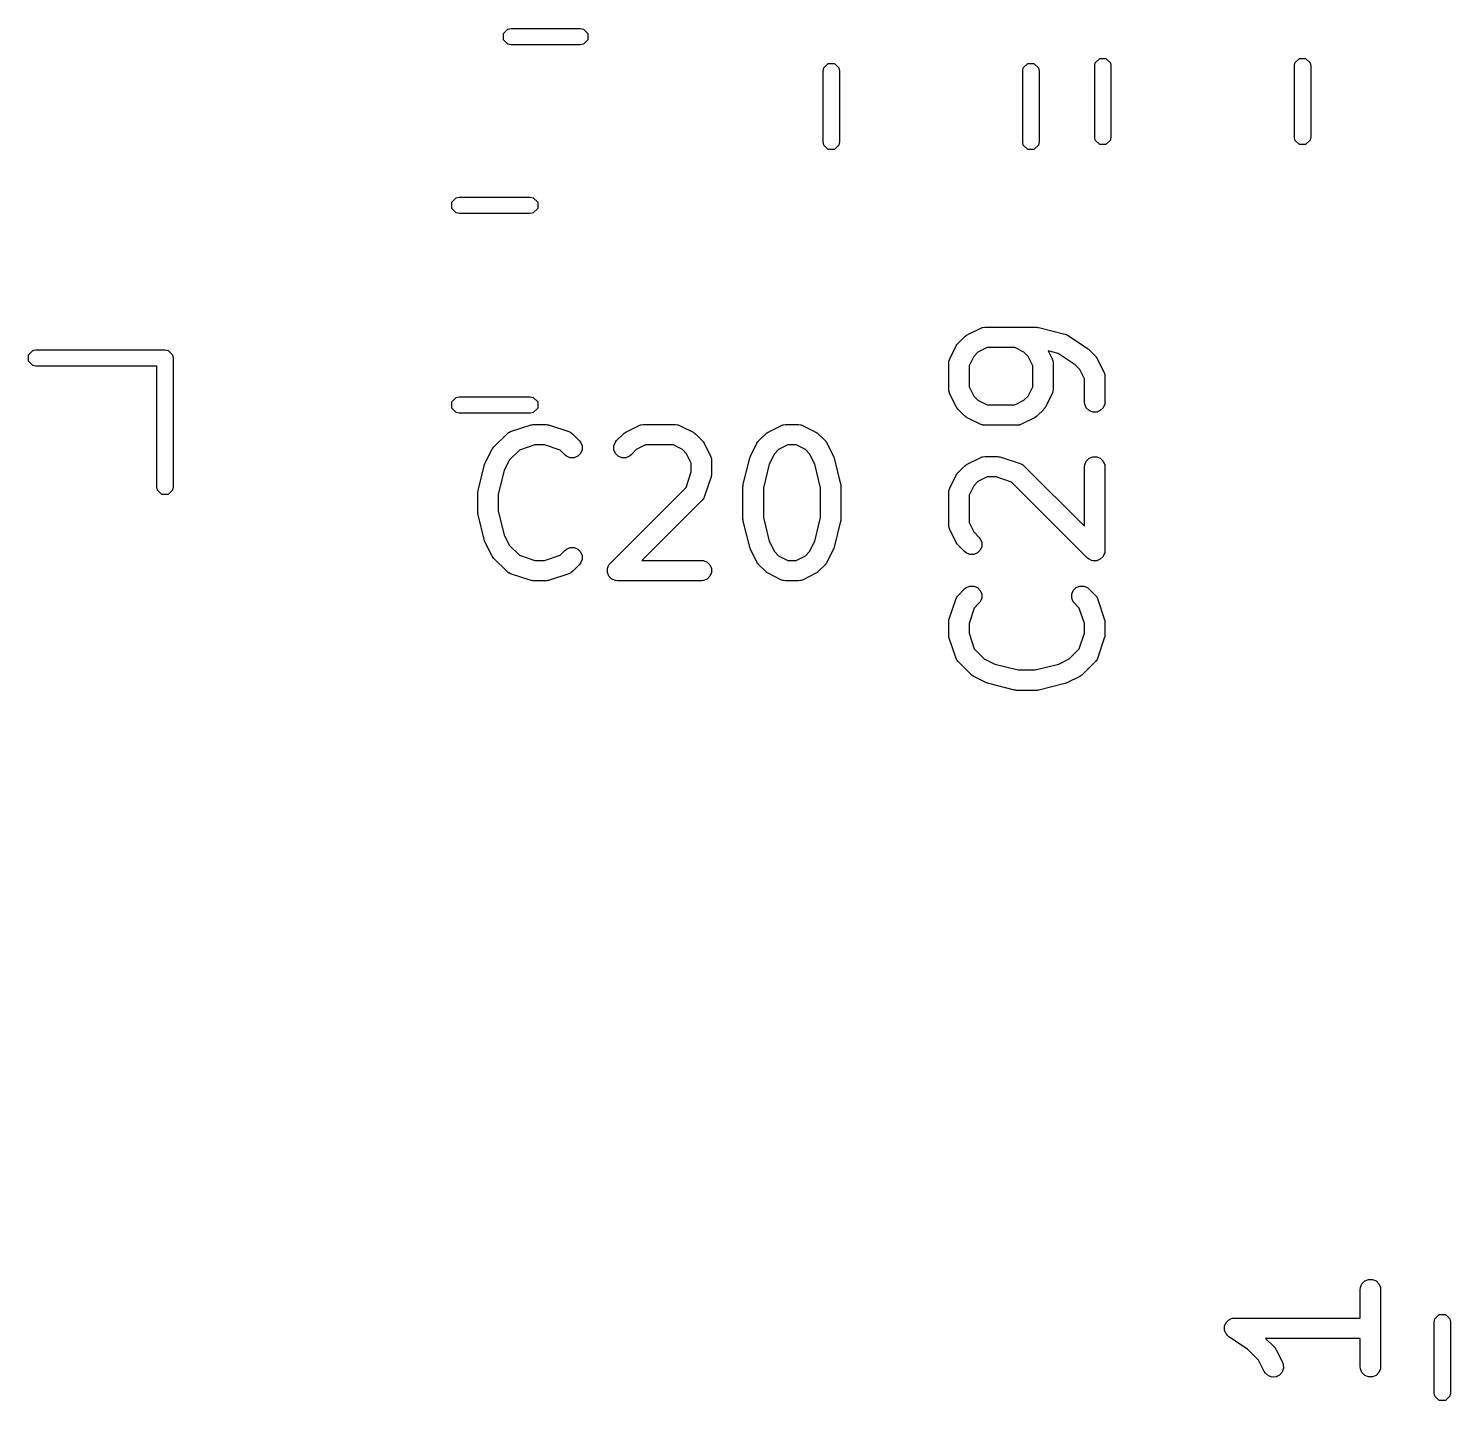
# Model space of a CAD drawing. Header units: inches. Extents: x 1.31 to 5.24, y -7.02 to -1.13.
# Drawn here: x 4.0691 to 4.4813, y -3.1227 to -2.7249 of the extents above; entities that cross this region are included whole.
import ezdxf

# ---------------------------------------------------------------- set-up
doc = ezdxf.new("R2010")
doc.units = ezdxf.units.IN
doc.header["$MEASUREMENT"] = 0
doc.layers.add('F.Silkscreen', color=41, linetype='CONTINUOUS', true_color=0xf2eda1)

msp = doc.modelspace()

# ---------------------------------------------------------------- linework, layer by layer
at = {"layer": 'F.Silkscreen', "linetype": 'CONTINUOUS'}
for p, q in [((4.20679, -2.72636), (4.20806, -2.72508)), ((4.20679, -2.72817), (4.20679, -2.72636)), ((4.20806, -2.72945), (4.20679, -2.72817)), ((4.20806, -2.72508), (4.20897, -2.7249)), ((4.20897, -2.7249), (4.22902, -2.7249)), ((4.22902, -2.7249), (4.22993, -2.72508)), ((4.22993, -2.72508), (4.23121, -2.72636)), ((4.23121, -2.72817), (4.22993, -2.72945)), ((4.23121, -2.72636), (4.23121, -2.72817)), ((4.20897, -2.72963), (4.20806, -2.72945)), ((4.22902, -2.72963), (4.20897, -2.72963)), ((4.22993, -2.72945), (4.22902, -2.72963)), ((4.29941, -2.73725), (4.29959, -2.73635)), ((4.29959, -2.73635), (4.30087, -2.73507)), ((4.30087, -2.73507), (4.30268, -2.73507)), ((4.30268, -2.73507), (4.30395, -2.73635)), ((4.30395, -2.73635), (4.30413, -2.73725)), ((4.35728, -2.73725), (4.35746, -2.73635)), ((4.35746, -2.73635), (4.35874, -2.73507)), ((4.35874, -2.73507), (4.36055, -2.73507)), ((4.36055, -2.73507), (4.36183, -2.73635)), ((4.36183, -2.73635), (4.36201, -2.73725)), ((4.37815, -2.73578), (4.37833, -2.73487)), ((4.37815, -2.75635), (4.37815, -2.73578)), ((4.37833, -2.73487), (4.37961, -2.7336)), ((4.37961, -2.7336), (4.38142, -2.7336)), ((4.38142, -2.7336), (4.38269, -2.73487)), ((4.38269, -2.73487), (4.38287, -2.73578)), ((4.38287, -2.73578), (4.38287, -2.75635)), ((4.43602, -2.73578), (4.4362, -2.73487)), ((4.43602, -2.75635), (4.43602, -2.73578)), ((4.4362, -2.73487), (4.43748, -2.7336)), ((4.43748, -2.7336), (4.43929, -2.7336)), ((4.43929, -2.7336), (4.44057, -2.73487)), ((4.44057, -2.73487), (4.44075, -2.73578)), ((4.44075, -2.73578), (4.44075, -2.75635)), ((4.29941, -2.75782), (4.29941, -2.73725)), ((4.30413, -2.73725), (4.30413, -2.75782)), ((4.35728, -2.75782), (4.35728, -2.73725)), ((4.36201, -2.73725), (4.36201, -2.75782)), ((4.37833, -2.75725), (4.37815, -2.75635)), ((4.37961, -2.75853), (4.37833, -2.75725)), ((4.38269, -2.75725), (4.38142, -2.75853)), ((4.38287, -2.75635), (4.38269, -2.75725)), ((4.4362, -2.75725), (4.43602, -2.75635)), ((4.43748, -2.75853), (4.4362, -2.75725)), ((4.44057, -2.75725), (4.43929, -2.75853)), ((4.44075, -2.75635), (4.44057, -2.75725)), ((4.29959, -2.75873), (4.29941, -2.75782)), ((4.30087, -2.76001), (4.29959, -2.75873)), ((4.30268, -2.76001), (4.30087, -2.76001)), ((4.30395, -2.75873), (4.30268, -2.76001)), ((4.30413, -2.75782), (4.30395, -2.75873)), ((4.35746, -2.75873), (4.35728, -2.75782)), ((4.35874, -2.76001), (4.35746, -2.75873)), ((4.36055, -2.76001), (4.35874, -2.76001)), ((4.36183, -2.75873), (4.36055, -2.76001)), ((4.36201, -2.75782), (4.36183, -2.75873)), ((4.38142, -2.75853), (4.37961, -2.75853)), ((4.43929, -2.75853), (4.43748, -2.75853)), ((4.19176, -2.77528), (4.19304, -2.774)), ((4.19304, -2.774), (4.19395, -2.77382)), ((4.19395, -2.77382), (4.21452, -2.77382)), ((4.21452, -2.77382), (4.21542, -2.774)), ((4.21542, -2.774), (4.2167, -2.77528)), ((4.19176, -2.77709), (4.19176, -2.77528)), ((4.19304, -2.77836), (4.19176, -2.77709)), ((4.19395, -2.77854), (4.19304, -2.77836)), ((4.21542, -2.77836), (4.21452, -2.77854)), ((4.2167, -2.77709), (4.21542, -2.77836)), ((4.2167, -2.77528), (4.2167, -2.77709)), ((4.21452, -2.77854), (4.19395, -2.77854)), ((4.33856, -2.81615), (4.34043, -2.81428)), ((4.34043, -2.81428), (4.34066, -2.81409)), ((4.34066, -2.81409), (4.34071, -2.81403)), ((4.34071, -2.81403), (4.3408, -2.81398)), ((4.3408, -2.81398), (4.34088, -2.81391)), ((4.34088, -2.81391), (4.34095, -2.81388)), ((4.34095, -2.81388), (4.3412, -2.81373)), ((4.3412, -2.81373), (4.34495, -2.81185)), ((4.34495, -2.81185), (4.34549, -2.81164)), ((4.34549, -2.81164), (4.3456, -2.81164)), ((4.3456, -2.81164), (4.3457, -2.8116)), ((4.3457, -2.8116), (4.34627, -2.81154)), ((4.34627, -2.81154), (4.36127, -2.81154)), ((4.36127, -2.81154), (4.36137, -2.81155)), ((4.36137, -2.81155), (4.36141, -2.81154)), ((4.36141, -2.81154), (4.36163, -2.81157)), ((4.36163, -2.81157), (4.36185, -2.8116)), ((4.36185, -2.8116), (4.36189, -2.81161)), ((4.36189, -2.81161), (4.36199, -2.81163)), ((4.36199, -2.81163), (4.36948, -2.8135)), ((4.36948, -2.8135), (4.36982, -2.81362)), ((4.36982, -2.81362), (4.3699, -2.81364)), ((4.3699, -2.81364), (4.36996, -2.81367)), ((4.36996, -2.81367), (4.37003, -2.8137)), ((4.37003, -2.8137), (4.37009, -2.81374)), ((4.37009, -2.81374), (4.37041, -2.81391)), ((4.37041, -2.81391), (4.37603, -2.81766)), ((4.06908, -2.81957), (4.07036, -2.81829)), ((4.06908, -2.82138), (4.06908, -2.81957)), ((4.07036, -2.81829), (4.07126, -2.81811)), ((4.07126, -2.81811), (4.10866, -2.81811)), ((4.10866, -2.81811), (4.10957, -2.81829)), ((4.10957, -2.81829), (4.11084, -2.81957)), ((4.11084, -2.81957), (4.11102, -2.82047)), ((4.33613, -2.82067), (4.33801, -2.81692)), ((4.33801, -2.81692), (4.33816, -2.81667)), ((4.33816, -2.81667), (4.33819, -2.8166)), ((4.33819, -2.8166), (4.33826, -2.81652)), ((4.33826, -2.81652), (4.33831, -2.81643)), ((4.33831, -2.81643), (4.33837, -2.81638)), ((4.33837, -2.81638), (4.33856, -2.81615)), ((4.34427, -2.81879), (4.34307, -2.81999)), ((4.34697, -2.81744), (4.34427, -2.81879)), ((4.35495, -2.81744), (4.34697, -2.81744)), ((4.35765, -2.81879), (4.35495, -2.81744)), ((4.35884, -2.81999), (4.35765, -2.81879)), ((4.36756, -2.81911), (4.36464, -2.81838)), ((4.36464, -2.81838), (4.36579, -2.82067)), ((4.37251, -2.82241), (4.36756, -2.81911)), ((4.37603, -2.81766), (4.37603, -2.81766)), ((4.37603, -2.81766), (4.37603, -2.81766)), ((4.37603, -2.81766), (4.37625, -2.81784)), ((4.37625, -2.81784), (4.37648, -2.81803)), ((4.37648, -2.81803), (4.37648, -2.81803)), ((4.37648, -2.81803), (4.37648, -2.81803)), ((4.37648, -2.81803), (4.37836, -2.8199)), ((4.07036, -2.82265), (4.06908, -2.82138)), ((4.07126, -2.82283), (4.07036, -2.82265)), ((4.1063, -2.82283), (4.07126, -2.82283)), ((4.1063, -2.85787), (4.1063, -2.82283)), ((4.11102, -2.82047), (4.11102, -2.85787)), ((4.33582, -2.82199), (4.33588, -2.82141)), ((4.33582, -2.82949), (4.33582, -2.82199)), ((4.33588, -2.82141), (4.33592, -2.82132)), ((4.33592, -2.82121), (4.33613, -2.82067)), ((4.33592, -2.82132), (4.33592, -2.82121)), ((4.34307, -2.81999), (4.34173, -2.82269)), ((4.34173, -2.82269), (4.34173, -2.82879)), ((4.36019, -2.82269), (4.35884, -2.81999)), ((4.36019, -2.82879), (4.36019, -2.82269)), ((4.36579, -2.82067), (4.36599, -2.82121)), ((4.36599, -2.82121), (4.366, -2.82132)), ((4.366, -2.82132), (4.36604, -2.82141)), ((4.36604, -2.82141), (4.3661, -2.82199)), ((4.3661, -2.82199), (4.3661, -2.82949)), ((4.37384, -2.82374), (4.37251, -2.82241)), ((4.37836, -2.8199), (4.37854, -2.82013)), ((4.37854, -2.82013), (4.3786, -2.82018)), ((4.3786, -2.82018), (4.37866, -2.82027)), ((4.37866, -2.82027), (4.37872, -2.82035)), ((4.37872, -2.82035), (4.37875, -2.82042)), ((4.37875, -2.82042), (4.37891, -2.82067)), ((4.37891, -2.82067), (4.38078, -2.82442)), ((4.37519, -2.82644), (4.37384, -2.82374)), ((4.37519, -2.83324), (4.37519, -2.82644)), ((4.38078, -2.82442), (4.38099, -2.82496)), ((4.38099, -2.82496), (4.381, -2.82507)), ((4.381, -2.82507), (4.38104, -2.82516)), ((4.38104, -2.82516), (4.3811, -2.82574)), ((4.3811, -2.82574), (4.3811, -2.83324)), ((4.19176, -2.83315), (4.19304, -2.83187)), ((4.19304, -2.83187), (4.19395, -2.83169)), ((4.19395, -2.83169), (4.21452, -2.83169)), ((4.21452, -2.83169), (4.21542, -2.83187)), ((4.21542, -2.83187), (4.2167, -2.83315)), ((4.33588, -2.83007), (4.33582, -2.82949)), ((4.33592, -2.83016), (4.33588, -2.83007)), ((4.33592, -2.83027), (4.33592, -2.83016)), ((4.33613, -2.83081), (4.33592, -2.83027)), ((4.33801, -2.83456), (4.33613, -2.83081)), ((4.34173, -2.82879), (4.34307, -2.83149)), ((4.34307, -2.83149), (4.34427, -2.83269)), ((4.35765, -2.83269), (4.35884, -2.83149)), ((4.35884, -2.83149), (4.36019, -2.82879)), ((4.36579, -2.83081), (4.36391, -2.83456)), ((4.36599, -2.83027), (4.36579, -2.83081)), ((4.366, -2.83016), (4.36599, -2.83027)), ((4.36604, -2.83007), (4.366, -2.83016)), ((4.3661, -2.82949), (4.36604, -2.83007)), ((4.19176, -2.83496), (4.19176, -2.83315)), ((4.19304, -2.83624), (4.19176, -2.83496)), ((4.2167, -2.83496), (4.21542, -2.83624)), ((4.2167, -2.83315), (4.2167, -2.83496)), ((4.33816, -2.83481), (4.33801, -2.83456)), ((4.33819, -2.83488), (4.33816, -2.83481)), ((4.33826, -2.83496), (4.33819, -2.83488)), ((4.33831, -2.83505), (4.33826, -2.83496)), ((4.33837, -2.8351), (4.33831, -2.83505)), ((4.33856, -2.83533), (4.33837, -2.8351)), ((4.34043, -2.8372), (4.33856, -2.83533)), ((4.34427, -2.83269), (4.34697, -2.83404)), ((4.34697, -2.83404), (4.35495, -2.83404)), ((4.35495, -2.83404), (4.35765, -2.83269)), ((4.36336, -2.83533), (4.36148, -2.8372)), ((4.36354, -2.8351), (4.36336, -2.83533)), ((4.3636, -2.83505), (4.36354, -2.8351)), ((4.36366, -2.83496), (4.3636, -2.83505)), ((4.36372, -2.83488), (4.36366, -2.83496)), ((4.36375, -2.83481), (4.36372, -2.83488)), ((4.36391, -2.83456), (4.36375, -2.83481)), ((4.37525, -2.83382), (4.37519, -2.83324)), ((4.37569, -2.83488), (4.37525, -2.83382)), ((4.3765, -2.83569), (4.37569, -2.83488)), ((4.37757, -2.83614), (4.3765, -2.83569)), ((4.37978, -2.83569), (4.37872, -2.83614)), ((4.3806, -2.83488), (4.37978, -2.83569)), ((4.38104, -2.83382), (4.3806, -2.83488)), ((4.3811, -2.83324), (4.38104, -2.83382)), ((4.19395, -2.83642), (4.19304, -2.83624)), ((4.21452, -2.83642), (4.19395, -2.83642)), ((4.20885, -2.84178), (4.21448, -2.83991)), ((4.21448, -2.83991), (4.21476, -2.83984)), ((4.21542, -2.83624), (4.21452, -2.83642)), ((4.21476, -2.83984), (4.21483, -2.83981)), ((4.21483, -2.83981), (4.21494, -2.8398)), ((4.21494, -2.8398), (4.21504, -2.83978)), ((4.21504, -2.83978), (4.21512, -2.83979)), ((4.21512, -2.83979), (4.21541, -2.83976)), ((4.21541, -2.83976), (4.21916, -2.83976)), ((4.21916, -2.83976), (4.21945, -2.83979)), ((4.21945, -2.83979), (4.21953, -2.83978)), ((4.21953, -2.83978), (4.21963, -2.8398)), ((4.21963, -2.8398), (4.21974, -2.83981)), ((4.21974, -2.83981), (4.21981, -2.83984)), ((4.21981, -2.83984), (4.22009, -2.83991)), ((4.22009, -2.83991), (4.22572, -2.84178)), ((4.24221, -2.84194), (4.24596, -2.84007)), ((4.24596, -2.84007), (4.2465, -2.83986)), ((4.2465, -2.83986), (4.24661, -2.83985)), ((4.24661, -2.83985), (4.24671, -2.83981)), ((4.24671, -2.83981), (4.24728, -2.83976)), ((4.24728, -2.83976), (4.25666, -2.83976)), ((4.25666, -2.83976), (4.25723, -2.83981)), ((4.25723, -2.83981), (4.25733, -2.83985)), ((4.25733, -2.83985), (4.25744, -2.83986)), ((4.25744, -2.83986), (4.25798, -2.84007)), ((4.25798, -2.84007), (4.26173, -2.84194)), ((4.28346, -2.84194), (4.28721, -2.84007)), ((4.28721, -2.84007), (4.28775, -2.83986)), ((4.28775, -2.83986), (4.28785, -2.83985)), ((4.28785, -2.83985), (4.28795, -2.83981)), ((4.28795, -2.83981), (4.28853, -2.83976)), ((4.28853, -2.83976), (4.29228, -2.83976)), ((4.29228, -2.83976), (4.29285, -2.83981)), ((4.29285, -2.83981), (4.29295, -2.83985)), ((4.29295, -2.83985), (4.29306, -2.83986)), ((4.29306, -2.83986), (4.2936, -2.84007)), ((4.2936, -2.84007), (4.29735, -2.84194)), ((4.34066, -2.83739), (4.34043, -2.8372)), ((4.34071, -2.83745), (4.34066, -2.83739)), ((4.3408, -2.8375), (4.34071, -2.83745)), ((4.34088, -2.83757), (4.3408, -2.8375)), ((4.34095, -2.8376), (4.34088, -2.83757)), ((4.3412, -2.83776), (4.34095, -2.8376)), ((4.34495, -2.83963), (4.3412, -2.83776)), ((4.34549, -2.83984), (4.34495, -2.83963)), ((4.3456, -2.83984), (4.34549, -2.83984)), ((4.3457, -2.83989), (4.3456, -2.83984)), ((4.34627, -2.83994), (4.3457, -2.83989)), ((4.35565, -2.83994), (4.34627, -2.83994)), ((4.35622, -2.83989), (4.35565, -2.83994)), ((4.35632, -2.83984), (4.35622, -2.83989)), ((4.35643, -2.83984), (4.35632, -2.83984)), ((4.35697, -2.83963), (4.35643, -2.83984)), ((4.36072, -2.83776), (4.35697, -2.83963)), ((4.36096, -2.8376), (4.36072, -2.83776)), ((4.36104, -2.83757), (4.36096, -2.8376)), ((4.36112, -2.8375), (4.36104, -2.83757)), ((4.36121, -2.83745), (4.36112, -2.8375)), ((4.36126, -2.83739), (4.36121, -2.83745)), ((4.36148, -2.8372), (4.36126, -2.83739)), ((4.37872, -2.83614), (4.37757, -2.83614)), ((4.20395, -2.84625), (4.2077, -2.8425)), ((4.2077, -2.8425), (4.20815, -2.84213)), ((4.20815, -2.84213), (4.20824, -2.84209)), ((4.20824, -2.84209), (4.20832, -2.84202)), ((4.20832, -2.84202), (4.20885, -2.84178)), ((4.22572, -2.84178), (4.22625, -2.84202)), ((4.22625, -2.84202), (4.22633, -2.84209)), ((4.22633, -2.84209), (4.22642, -2.84213)), ((4.22642, -2.84213), (4.22687, -2.8425)), ((4.22687, -2.8425), (4.22875, -2.84437)), ((4.23957, -2.84437), (4.24144, -2.8425)), ((4.24144, -2.8425), (4.24167, -2.84231)), ((4.24167, -2.84231), (4.24172, -2.84225)), ((4.24172, -2.84225), (4.24181, -2.8422)), ((4.24181, -2.8422), (4.24189, -2.84213)), ((4.24189, -2.84213), (4.24196, -2.8421)), ((4.24196, -2.8421), (4.24221, -2.84194)), ((4.26173, -2.84194), (4.26197, -2.8421)), ((4.26197, -2.8421), (4.26205, -2.84213)), ((4.26205, -2.84213), (4.26213, -2.8422)), ((4.26213, -2.8422), (4.26222, -2.84225)), ((4.26222, -2.84225), (4.26227, -2.84231)), ((4.26227, -2.84231), (4.26249, -2.8425)), ((4.26249, -2.8425), (4.26437, -2.84437)), ((4.28081, -2.84437), (4.28269, -2.8425)), ((4.28269, -2.8425), (4.28292, -2.84231)), ((4.28292, -2.84231), (4.28297, -2.84225)), ((4.28297, -2.84225), (4.28306, -2.8422)), ((4.28306, -2.8422), (4.28314, -2.84213)), ((4.28314, -2.84213), (4.28321, -2.8421)), ((4.28321, -2.8421), (4.28346, -2.84194)), ((4.29735, -2.84194), (4.29759, -2.8421)), ((4.29759, -2.8421), (4.29767, -2.84213)), ((4.29767, -2.84213), (4.29775, -2.8422)), ((4.29775, -2.8422), (4.29784, -2.84225)), ((4.29784, -2.84225), (4.29789, -2.84231)), ((4.29789, -2.84231), (4.29811, -2.8425)), ((4.29811, -2.8425), (4.29999, -2.84437)), ((4.20152, -2.85076), (4.2034, -2.84701)), ((4.2034, -2.84701), (4.20355, -2.84677)), ((4.20355, -2.84677), (4.20358, -2.84669)), ((4.20358, -2.84669), (4.20365, -2.84661)), ((4.20365, -2.84661), (4.2037, -2.84652)), ((4.2037, -2.84652), (4.20376, -2.84647)), ((4.20376, -2.84647), (4.20395, -2.84625)), ((4.21138, -2.84716), (4.20846, -2.85008)), ((4.21589, -2.84566), (4.21138, -2.84716)), ((4.21868, -2.84566), (4.21589, -2.84566)), ((4.22319, -2.84716), (4.21868, -2.84566)), ((4.22457, -2.84855), (4.22319, -2.84716)), ((4.22911, -2.8481), (4.2283, -2.84891)), ((4.22875, -2.84437), (4.22911, -2.84482)), ((4.22911, -2.84482), (4.22956, -2.84588)), ((4.22956, -2.84703), (4.22911, -2.8481)), ((4.22956, -2.84588), (4.22956, -2.84703)), ((4.23876, -2.84588), (4.2392, -2.84482)), ((4.23876, -2.84703), (4.23876, -2.84588)), ((4.2392, -2.8481), (4.23876, -2.84703)), ((4.2392, -2.84482), (4.23957, -2.84437)), ((4.24002, -2.84891), (4.2392, -2.8481)), ((4.24528, -2.84701), (4.24375, -2.84855)), ((4.24798, -2.84566), (4.24528, -2.84701)), ((4.25596, -2.84566), (4.24798, -2.84566)), ((4.25866, -2.84701), (4.25596, -2.84566)), ((4.25985, -2.84821), (4.25866, -2.84701)), ((4.2612, -2.85091), (4.25985, -2.84821)), ((4.26437, -2.84437), (4.26455, -2.8446)), ((4.26455, -2.8446), (4.26461, -2.84465)), ((4.26461, -2.84465), (4.26467, -2.84474)), ((4.26467, -2.84474), (4.26473, -2.84482)), ((4.26473, -2.84482), (4.26476, -2.84489)), ((4.26476, -2.84489), (4.26492, -2.84514)), ((4.26492, -2.84514), (4.2668, -2.84889)), ((4.27839, -2.84889), (4.28026, -2.84514)), ((4.28026, -2.84514), (4.28042, -2.84489)), ((4.28042, -2.84489), (4.28045, -2.84482)), ((4.28045, -2.84482), (4.28051, -2.84474)), ((4.28051, -2.84474), (4.28057, -2.84465)), ((4.28057, -2.84465), (4.28063, -2.8446)), ((4.28063, -2.8446), (4.28081, -2.84437)), ((4.28533, -2.84821), (4.28381, -2.85124)), ((4.28653, -2.84701), (4.28533, -2.84821)), ((4.28922, -2.84566), (4.28653, -2.84701)), ((4.29158, -2.84566), (4.28922, -2.84566)), ((4.29428, -2.84701), (4.29158, -2.84566)), ((4.29547, -2.84821), (4.29428, -2.84701)), ((4.29699, -2.85124), (4.29547, -2.84821)), ((4.29999, -2.84437), (4.30017, -2.8446)), ((4.30017, -2.8446), (4.30023, -2.84465)), ((4.30023, -2.84465), (4.30029, -2.84474)), ((4.30029, -2.84474), (4.30036, -2.84482)), ((4.30036, -2.84482), (4.30039, -2.84489)), ((4.30039, -2.84489), (4.30054, -2.84514)), ((4.30054, -2.84514), (4.30242, -2.84889)), ((4.19942, -2.85887), (4.2013, -2.85137)), ((4.2013, -2.85137), (4.20131, -2.85132)), ((4.20131, -2.8513), (4.20141, -2.85106)), ((4.20131, -2.85132), (4.20131, -2.8513)), ((4.20141, -2.85106), (4.20149, -2.85082)), ((4.20149, -2.85082), (4.2015, -2.8508)), ((4.2015, -2.8508), (4.20152, -2.85076)), ((4.20846, -2.85008), (4.20695, -2.85311)), ((4.22502, -2.84891), (4.22457, -2.84855)), ((4.22608, -2.84935), (4.22502, -2.84891)), ((4.22724, -2.84935), (4.22608, -2.84935)), ((4.2283, -2.84891), (4.22724, -2.84935)), ((4.24108, -2.84935), (4.24002, -2.84891)), ((4.24223, -2.84935), (4.24108, -2.84935)), ((4.2433, -2.84891), (4.24223, -2.84935)), ((4.24375, -2.84855), (4.2433, -2.84891)), ((4.2612, -2.85348), (4.2612, -2.85091)), ((4.2668, -2.84889), (4.267, -2.84943)), ((4.267, -2.84943), (4.26701, -2.84953)), ((4.26701, -2.84953), (4.26705, -2.84963)), ((4.26705, -2.84963), (4.26711, -2.85021)), ((4.26711, -2.85021), (4.26711, -2.85396)), ((4.27629, -2.85699), (4.27816, -2.84949)), ((4.27816, -2.84949), (4.27818, -2.84945)), ((4.27818, -2.84943), (4.27827, -2.84919)), ((4.27818, -2.84945), (4.27818, -2.84943)), ((4.27827, -2.84919), (4.27836, -2.84895)), ((4.27836, -2.84895), (4.27837, -2.84893)), ((4.27837, -2.84893), (4.27839, -2.84889)), ((4.28381, -2.85124), (4.28211, -2.85807)), ((4.2987, -2.85807), (4.29699, -2.85124)), ((4.30242, -2.84889), (4.30243, -2.84893)), ((4.30243, -2.84893), (4.30244, -2.84895)), ((4.30244, -2.84895), (4.30253, -2.84919)), ((4.30253, -2.84919), (4.30262, -2.84943)), ((4.30262, -2.84943), (4.30262, -2.84945)), ((4.30262, -2.84945), (4.30264, -2.84949)), ((4.30264, -2.84949), (4.30451, -2.85699)), ((4.33856, -2.85365), (4.34043, -2.85177)), ((4.34043, -2.85177), (4.34066, -2.85159)), ((4.34066, -2.85159), (4.34071, -2.85153)), ((4.34071, -2.85153), (4.3408, -2.85147)), ((4.3408, -2.85147), (4.34088, -2.85141)), ((4.34088, -2.85141), (4.34095, -2.85138)), ((4.34095, -2.85138), (4.3412, -2.85122)), ((4.3412, -2.85122), (4.34495, -2.84935)), ((4.34495, -2.84935), (4.34549, -2.84914)), ((4.34549, -2.84914), (4.3456, -2.84913)), ((4.3456, -2.84913), (4.3457, -2.84909)), ((4.3457, -2.84909), (4.34627, -2.84903)), ((4.34627, -2.84903), (4.35002, -2.84903)), ((4.35002, -2.84903), (4.35031, -2.84906)), ((4.35031, -2.84906), (4.35039, -2.84906)), ((4.35039, -2.84906), (4.35049, -2.84908)), ((4.35049, -2.84908), (4.3506, -2.84909)), ((4.3506, -2.84909), (4.35067, -2.84912)), ((4.35067, -2.84912), (4.35095, -2.84919)), ((4.35095, -2.84919), (4.35658, -2.85106)), ((4.35658, -2.85106), (4.35711, -2.8513)), ((4.35711, -2.8513), (4.35719, -2.85137)), ((4.35719, -2.85137), (4.35729, -2.85141)), ((4.35729, -2.85141), (4.35773, -2.85177)), ((4.35773, -2.85177), (4.37519, -2.86923)), ((4.37519, -2.85199), (4.37525, -2.85141)), ((4.37519, -2.86923), (4.37519, -2.85199)), ((4.37525, -2.85141), (4.37569, -2.85035)), ((4.37569, -2.85035), (4.3765, -2.84953)), ((4.3765, -2.84953), (4.37757, -2.84909)), ((4.37757, -2.84909), (4.37872, -2.84909)), ((4.37872, -2.84909), (4.37978, -2.84953)), ((4.37978, -2.84953), (4.3806, -2.85035)), ((4.3806, -2.85035), (4.38104, -2.85141)), ((4.38104, -2.85141), (4.3811, -2.85199)), ((4.3811, -2.85199), (4.3811, -2.87636)), ((4.20695, -2.85311), (4.20524, -2.85995)), ((4.2597, -2.85799), (4.2612, -2.85348)), ((4.26696, -2.85489), (4.26508, -2.86052)), ((4.26702, -2.85461), (4.26696, -2.85489)), ((4.26705, -2.85453), (4.26702, -2.85461)), ((4.26706, -2.85443), (4.26705, -2.85453)), ((4.26708, -2.85433), (4.26706, -2.85443)), ((4.26711, -2.85396), (4.26708, -2.85425)), ((4.26708, -2.85425), (4.26708, -2.85433)), ((4.33613, -2.85817), (4.33801, -2.85442)), ((4.33801, -2.85442), (4.33816, -2.85417)), ((4.33816, -2.85417), (4.33819, -2.8541)), ((4.33819, -2.8541), (4.33826, -2.85402)), ((4.33826, -2.85402), (4.33831, -2.85393)), ((4.33831, -2.85393), (4.33837, -2.85388)), ((4.33837, -2.85388), (4.33856, -2.85365)), ((4.34427, -2.85629), (4.34307, -2.85749)), ((4.34697, -2.85494), (4.34427, -2.85629)), ((4.34954, -2.85494), (4.34697, -2.85494)), ((4.35405, -2.85644), (4.34954, -2.85494)), ((4.37605, -2.87845), (4.35405, -2.85644)), ((4.10648, -2.85878), (4.1063, -2.85787)), ((4.10776, -2.86006), (4.10648, -2.85878)), ((4.10957, -2.86006), (4.10776, -2.86006)), ((4.11084, -2.85878), (4.10957, -2.86006)), ((4.11102, -2.85787), (4.11084, -2.85878)), ((4.19933, -2.85958), (4.19934, -2.85948)), ((4.19933, -2.86521), (4.19933, -2.85958)), ((4.19934, -2.85944), (4.19937, -2.85922)), ((4.19934, -2.85948), (4.19934, -2.85944)), ((4.19937, -2.85922), (4.19939, -2.85901)), ((4.19939, -2.85901), (4.19941, -2.85897)), ((4.19941, -2.85897), (4.19942, -2.85887)), ((4.20524, -2.85995), (4.20524, -2.86484)), ((4.23769, -2.87999), (4.2597, -2.85799)), ((4.26508, -2.86052), (4.26484, -2.86104)), ((4.2762, -2.85756), (4.27624, -2.85735)), ((4.27621, -2.85761), (4.2762, -2.85756)), ((4.2762, -2.85771), (4.27621, -2.85761)), ((4.2762, -2.86708), (4.2762, -2.85771)), ((4.27624, -2.85735), (4.27626, -2.85713)), ((4.27626, -2.85713), (4.27627, -2.85709)), ((4.27627, -2.85709), (4.27629, -2.85699)), ((4.28211, -2.85807), (4.28211, -2.86672)), ((4.2987, -2.86672), (4.2987, -2.85807)), ((4.30451, -2.85699), (4.30453, -2.85709)), ((4.30453, -2.85709), (4.30455, -2.85713)), ((4.30455, -2.85713), (4.30457, -2.85735)), ((4.30457, -2.85735), (4.3046, -2.85756)), ((4.3046, -2.85756), (4.30459, -2.85761)), ((4.30459, -2.85761), (4.3046, -2.85771)), ((4.3046, -2.85771), (4.3046, -2.86708)), ((4.33582, -2.85949), (4.33588, -2.85891)), ((4.33582, -2.86886), (4.33582, -2.85949)), ((4.33588, -2.85891), (4.33592, -2.85881)), ((4.33592, -2.85871), (4.33613, -2.85817)), ((4.33592, -2.85881), (4.33592, -2.85871)), ((4.34307, -2.85749), (4.34173, -2.86018)), ((4.34173, -2.86018), (4.34173, -2.86816)), ((4.20524, -2.86484), (4.20695, -2.87168)), ((4.26437, -2.86167), (4.24691, -2.87913)), ((4.26473, -2.86122), (4.26437, -2.86167)), ((4.26478, -2.86112), (4.26473, -2.86122)), ((4.26484, -2.86104), (4.26478, -2.86112)), ((4.19934, -2.86531), (4.19933, -2.86521)), ((4.19934, -2.86535), (4.19934, -2.86531)), ((4.19937, -2.86557), (4.19934, -2.86535)), ((4.19939, -2.86578), (4.19937, -2.86557)), ((4.19941, -2.86582), (4.19939, -2.86578)), ((4.19942, -2.86592), (4.19941, -2.86582)), ((4.2013, -2.87342), (4.19942, -2.86592)), ((4.27621, -2.86718), (4.2762, -2.86708)), ((4.2762, -2.86722), (4.27621, -2.86718)), ((4.27624, -2.86744), (4.2762, -2.86722)), ((4.27626, -2.86766), (4.27624, -2.86744)), ((4.27627, -2.8677), (4.27626, -2.86766)), ((4.27629, -2.8678), (4.27627, -2.8677)), ((4.27816, -2.8753), (4.27629, -2.8678)), ((4.28211, -2.86672), (4.28381, -2.87355)), ((4.29699, -2.87355), (4.2987, -2.86672)), ((4.30451, -2.8678), (4.30264, -2.8753)), ((4.30453, -2.8677), (4.30451, -2.8678)), ((4.30455, -2.86766), (4.30453, -2.8677)), ((4.30457, -2.86744), (4.30455, -2.86766)), ((4.3046, -2.86722), (4.30457, -2.86744)), ((4.3046, -2.86708), (4.30459, -2.86718)), ((4.30459, -2.86718), (4.3046, -2.86722)), ((4.33588, -2.86944), (4.33582, -2.86886)), ((4.34173, -2.86816), (4.34307, -2.87086)), ((4.20695, -2.87168), (4.20846, -2.87471)), ((4.33592, -2.86953), (4.33588, -2.86944)), ((4.33592, -2.86964), (4.33592, -2.86953)), ((4.33613, -2.87018), (4.33592, -2.86964)), ((4.33801, -2.87393), (4.33613, -2.87018)), ((4.34307, -2.87086), (4.34461, -2.8724)), ((4.34461, -2.8724), (4.34498, -2.87284)), ((4.34498, -2.87284), (4.34542, -2.87391)), ((4.20131, -2.87346), (4.2013, -2.87342)), ((4.20131, -2.87349), (4.20131, -2.87346)), ((4.20141, -2.87372), (4.20131, -2.87349)), ((4.20149, -2.87397), (4.20141, -2.87372)), ((4.2015, -2.87398), (4.20149, -2.87397)), ((4.20152, -2.87403), (4.2015, -2.87398)), ((4.2034, -2.87778), (4.20152, -2.87403)), ((4.20846, -2.87471), (4.21138, -2.87762)), ((4.22319, -2.87762), (4.22457, -2.87624)), ((4.22457, -2.87624), (4.22502, -2.87587)), ((4.22502, -2.87587), (4.22608, -2.87543)), ((4.22608, -2.87543), (4.22724, -2.87543)), ((4.22724, -2.87543), (4.2283, -2.87587)), ((4.2283, -2.87587), (4.22911, -2.87669)), ((4.22911, -2.87669), (4.22956, -2.87775)), ((4.27818, -2.87534), (4.27816, -2.8753)), ((4.27818, -2.87536), (4.27818, -2.87534)), ((4.27827, -2.8756), (4.27818, -2.87536)), ((4.27836, -2.87584), (4.27827, -2.8756)), ((4.27837, -2.87586), (4.27836, -2.87584)), ((4.27839, -2.8759), (4.27837, -2.87586)), ((4.28026, -2.87965), (4.27839, -2.8759)), ((4.28381, -2.87355), (4.28533, -2.87658)), ((4.28533, -2.87658), (4.28653, -2.87778)), ((4.29428, -2.87778), (4.29547, -2.87658)), ((4.29547, -2.87658), (4.29699, -2.87355)), ((4.30242, -2.8759), (4.30054, -2.87965)), ((4.30243, -2.87586), (4.30242, -2.8759)), ((4.30244, -2.87584), (4.30243, -2.87586)), ((4.30253, -2.8756), (4.30244, -2.87584)), ((4.30262, -2.87536), (4.30253, -2.8756)), ((4.30264, -2.8753), (4.30262, -2.87534)), ((4.30262, -2.87534), (4.30262, -2.87536)), ((4.33816, -2.87418), (4.33801, -2.87393)), ((4.33819, -2.87425), (4.33816, -2.87418)), ((4.33826, -2.87433), (4.33819, -2.87425)), ((4.33831, -2.87442), (4.33826, -2.87433)), ((4.33837, -2.87447), (4.33831, -2.87442)), ((4.33856, -2.8747), (4.33837, -2.87447)), ((4.34043, -2.87657), (4.33856, -2.8747)), ((4.34088, -2.87694), (4.34043, -2.87657)), ((4.34195, -2.87738), (4.34088, -2.87694)), ((4.34416, -2.87694), (4.3431, -2.87738)), ((4.34498, -2.87612), (4.34416, -2.87694)), ((4.34542, -2.87506), (4.34498, -2.87612)), ((4.34542, -2.87391), (4.34542, -2.87506)), ((4.38091, -2.87725), (4.3806, -2.878)), ((4.38104, -2.87694), (4.38091, -2.87725)), ((4.3811, -2.87636), (4.38104, -2.87694)), ((4.20355, -2.87802), (4.2034, -2.87778)), ((4.20358, -2.8781), (4.20355, -2.87802)), ((4.20365, -2.87818), (4.20358, -2.8781)), ((4.2037, -2.87827), (4.20365, -2.87818)), ((4.20376, -2.87832), (4.2037, -2.87827)), ((4.20395, -2.87854), (4.20376, -2.87832)), ((4.2077, -2.88229), (4.20395, -2.87854)), ((4.21138, -2.87762), (4.21589, -2.87913)), ((4.21589, -2.87913), (4.21868, -2.87913)), ((4.21868, -2.87913), (4.22319, -2.87762)), ((4.22875, -2.88042), (4.22687, -2.88229)), ((4.22911, -2.87997), (4.22875, -2.88042)), ((4.22956, -2.87891), (4.22911, -2.87997)), ((4.22956, -2.87775), (4.22956, -2.87891)), ((4.23689, -2.8815), (4.23733, -2.88044)), ((4.23733, -2.88044), (4.23769, -2.87999)), ((4.24691, -2.87913), (4.26415, -2.87913)), ((4.26415, -2.87913), (4.26473, -2.87918)), ((4.26473, -2.87918), (4.26579, -2.87962)), ((4.26579, -2.87962), (4.26661, -2.88044)), ((4.26661, -2.88044), (4.26705, -2.8815)), ((4.28042, -2.8799), (4.28026, -2.87965)), ((4.28045, -2.87997), (4.28042, -2.8799)), ((4.28051, -2.88005), (4.28045, -2.87997)), ((4.28057, -2.88014), (4.28051, -2.88005)), ((4.28063, -2.88019), (4.28057, -2.88014)), ((4.28081, -2.88042), (4.28063, -2.88019)), ((4.28269, -2.88229), (4.28081, -2.88042)), ((4.28653, -2.87778), (4.28922, -2.87913)), ((4.28922, -2.87913), (4.29158, -2.87913)), ((4.29158, -2.87913), (4.29428, -2.87778)), ((4.29999, -2.88042), (4.29811, -2.88229)), ((4.30017, -2.88019), (4.29999, -2.88042)), ((4.30023, -2.88014), (4.30017, -2.88019)), ((4.30029, -2.88005), (4.30023, -2.88014)), ((4.30036, -2.87997), (4.30029, -2.88005)), ((4.30039, -2.8799), (4.30036, -2.87997)), ((4.30054, -2.87965), (4.30039, -2.8799)), ((4.3431, -2.87738), (4.34195, -2.87738)), ((4.3765, -2.87881), (4.37605, -2.87845)), ((4.37725, -2.87913), (4.3765, -2.87881)), ((4.37757, -2.87926), (4.37725, -2.87913)), ((4.37872, -2.87926), (4.37757, -2.87926)), ((4.37757, -2.87926), (4.37757, -2.87926)), ((4.37978, -2.87881), (4.37872, -2.87926)), ((4.3806, -2.878), (4.37978, -2.87881)), ((4.20815, -2.88266), (4.2077, -2.88229)), ((4.20824, -2.8827), (4.20815, -2.88266)), ((4.20832, -2.88277), (4.20824, -2.8827)), ((4.20885, -2.88301), (4.20832, -2.88277)), ((4.21448, -2.88488), (4.20885, -2.88301)), ((4.21476, -2.88495), (4.21448, -2.88488)), ((4.21483, -2.88498), (4.21476, -2.88495)), ((4.21494, -2.88499), (4.21483, -2.88498)), ((4.21504, -2.88501), (4.21494, -2.88499)), ((4.21512, -2.885), (4.21504, -2.88501)), ((4.21541, -2.88503), (4.21512, -2.885)), ((4.21916, -2.88503), (4.21541, -2.88503)), ((4.21945, -2.885), (4.21916, -2.88503)), ((4.21953, -2.88501), (4.21945, -2.885)), ((4.21963, -2.88499), (4.21953, -2.88501)), ((4.21974, -2.88498), (4.21963, -2.88499)), ((4.21981, -2.88495), (4.21974, -2.88498)), ((4.22009, -2.88488), (4.21981, -2.88495)), ((4.22572, -2.88301), (4.22009, -2.88488)), ((4.22625, -2.88277), (4.22572, -2.88301)), ((4.22633, -2.8827), (4.22625, -2.88277)), ((4.22642, -2.88266), (4.22633, -2.8827)), ((4.22687, -2.88229), (4.22642, -2.88266)), ((4.23689, -2.88266), (4.23689, -2.8815)), ((4.23733, -2.88372), (4.23689, -2.88266)), ((4.23814, -2.88453), (4.23733, -2.88372)), ((4.23921, -2.88498), (4.23814, -2.88453)), ((4.23978, -2.88503), (4.23921, -2.88498)), ((4.26415, -2.88503), (4.23978, -2.88503)), ((4.26473, -2.88498), (4.26415, -2.88503)), ((4.26579, -2.88453), (4.26473, -2.88498)), ((4.26661, -2.88372), (4.26579, -2.88453)), ((4.26705, -2.88266), (4.26661, -2.88372)), ((4.26705, -2.8815), (4.26705, -2.88266)), ((4.28292, -2.88248), (4.28269, -2.88229)), ((4.28297, -2.88254), (4.28292, -2.88248)), ((4.28306, -2.88259), (4.28297, -2.88254)), ((4.28314, -2.88266), (4.28306, -2.88259)), ((4.28321, -2.88269), (4.28314, -2.88266)), ((4.28346, -2.88285), (4.28321, -2.88269)), ((4.28721, -2.88472), (4.28346, -2.88285)), ((4.28775, -2.88493), (4.28721, -2.88472)), ((4.28785, -2.88493), (4.28775, -2.88493)), ((4.28795, -2.88498), (4.28785, -2.88493)), ((4.28853, -2.88503), (4.28795, -2.88498)), ((4.29228, -2.88503), (4.28853, -2.88503)), ((4.29285, -2.88498), (4.29228, -2.88503)), ((4.29295, -2.88493), (4.29285, -2.88498)), ((4.29306, -2.88493), (4.29295, -2.88493)), ((4.2936, -2.88472), (4.29306, -2.88493)), ((4.29735, -2.88285), (4.2936, -2.88472)), ((4.29759, -2.88269), (4.29735, -2.88285)), ((4.29767, -2.88266), (4.29759, -2.88269)), ((4.29775, -2.88259), (4.29767, -2.88266)), ((4.29784, -2.88254), (4.29775, -2.88259)), ((4.29789, -2.88248), (4.29784, -2.88254)), ((4.29811, -2.88229), (4.29789, -2.88248)), ((4.33819, -2.88972), (4.33856, -2.88927)), ((4.33856, -2.88927), (4.34043, -2.88739)), ((4.34043, -2.88739), (4.34088, -2.88703)), ((4.34088, -2.88703), (4.34195, -2.88659)), ((4.34195, -2.88659), (4.3431, -2.88659)), ((4.3431, -2.88659), (4.34416, -2.88703)), ((4.34416, -2.88703), (4.34498, -2.88784)), ((4.34498, -2.88784), (4.34542, -2.88891)), ((4.34542, -2.88891), (4.34542, -2.89006)), ((4.3715, -2.88891), (4.37194, -2.88784)), ((4.3715, -2.89006), (4.3715, -2.88891)), ((4.37194, -2.88784), (4.37275, -2.88703)), ((4.37275, -2.88703), (4.37382, -2.88659)), ((4.37382, -2.88659), (4.37497, -2.88659)), ((4.37497, -2.88659), (4.37603, -2.88703)), ((4.37603, -2.88703), (4.37648, -2.88739)), ((4.37648, -2.88739), (4.37836, -2.88927)), ((4.37836, -2.88927), (4.37872, -2.88972)), ((4.33597, -2.89605), (4.33785, -2.89042)), ((4.33785, -2.89042), (4.33808, -2.8899)), ((4.33808, -2.8899), (4.33815, -2.88981)), ((4.33815, -2.88981), (4.33819, -2.88972)), ((4.34323, -2.89295), (4.34173, -2.89746)), ((4.34461, -2.89157), (4.34323, -2.89295)), ((4.34498, -2.89112), (4.34461, -2.89157)), ((4.34542, -2.89006), (4.34498, -2.89112)), ((4.37194, -2.89112), (4.3715, -2.89006)), ((4.37231, -2.89157), (4.37194, -2.89112)), ((4.37369, -2.89295), (4.37231, -2.89157)), ((4.37519, -2.89746), (4.37369, -2.89295)), ((4.37872, -2.88972), (4.37876, -2.88981)), ((4.37876, -2.88981), (4.37883, -2.8899)), ((4.37883, -2.8899), (4.37907, -2.89042)), ((4.37907, -2.89042), (4.38094, -2.89605)), ((4.33582, -2.89698), (4.33585, -2.89669)), ((4.33582, -2.90073), (4.33582, -2.89698)), ((4.33584, -2.89661), (4.33587, -2.89651)), ((4.33585, -2.89669), (4.33584, -2.89661)), ((4.33587, -2.89651), (4.33588, -2.89641)), ((4.33588, -2.89641), (4.33591, -2.89633)), ((4.33591, -2.89633), (4.33597, -2.89605)), ((4.34173, -2.89746), (4.34173, -2.90025)), ((4.37519, -2.90025), (4.37519, -2.89746)), ((4.38094, -2.89605), (4.38101, -2.89633)), ((4.38101, -2.89633), (4.38104, -2.89641)), ((4.38104, -2.89641), (4.38105, -2.89651)), ((4.38105, -2.89651), (4.38107, -2.89661)), ((4.38107, -2.89661), (4.38107, -2.89669)), ((4.38107, -2.89669), (4.3811, -2.89698)), ((4.3811, -2.89698), (4.3811, -2.90073)), ((4.33585, -2.90102), (4.33582, -2.90073)), ((4.33584, -2.9011), (4.33585, -2.90102)), ((4.33587, -2.9012), (4.33584, -2.9011)), ((4.33588, -2.90131), (4.33587, -2.9012)), ((4.33591, -2.90138), (4.33588, -2.90131)), ((4.33597, -2.90166), (4.33591, -2.90138)), ((4.33785, -2.90729), (4.33597, -2.90166)), ((4.34173, -2.90025), (4.34323, -2.90476)), ((4.37369, -2.90476), (4.37519, -2.90025)), ((4.38094, -2.90166), (4.37907, -2.90729)), ((4.38101, -2.90138), (4.38094, -2.90166)), ((4.38104, -2.90131), (4.38101, -2.90138)), ((4.38105, -2.9012), (4.38104, -2.90131)), ((4.38107, -2.9011), (4.38105, -2.9012)), ((4.3811, -2.90073), (4.38107, -2.90102)), ((4.38107, -2.90102), (4.38107, -2.9011)), ((4.34323, -2.90476), (4.34615, -2.90768)), ((4.37077, -2.90768), (4.37369, -2.90476)), ((4.33808, -2.90782), (4.33785, -2.90729)), ((4.33815, -2.9079), (4.33808, -2.90782)), ((4.33819, -2.908), (4.33815, -2.9079)), ((4.33856, -2.90844), (4.33819, -2.908)), ((4.34231, -2.91219), (4.33856, -2.90844)), ((4.34615, -2.90768), (4.34918, -2.90919)), ((4.34918, -2.90919), (4.35601, -2.9109)), ((4.36091, -2.9109), (4.36774, -2.90919)), ((4.36774, -2.90919), (4.37077, -2.90768)), ((4.37836, -2.90844), (4.37461, -2.91219)), ((4.37872, -2.908), (4.37836, -2.90844)), ((4.37876, -2.9079), (4.37872, -2.908)), ((4.37883, -2.90782), (4.37876, -2.9079)), ((4.37907, -2.90729), (4.37883, -2.90782)), ((4.34254, -2.91238), (4.34231, -2.91219)), ((4.34259, -2.91244), (4.34254, -2.91238)), ((4.34268, -2.91249), (4.34259, -2.91244)), ((4.34276, -2.91256), (4.34268, -2.91249)), ((4.34283, -2.91259), (4.34276, -2.91256)), ((4.34308, -2.91275), (4.34283, -2.91259)), ((4.34683, -2.91462), (4.34308, -2.91275)), ((4.35601, -2.9109), (4.36091, -2.9109)), ((4.37384, -2.91275), (4.37009, -2.91462)), ((4.37409, -2.91259), (4.37384, -2.91275)), ((4.37416, -2.91256), (4.37409, -2.91259)), ((4.37424, -2.91249), (4.37416, -2.91256)), ((4.37433, -2.91244), (4.37424, -2.91249)), ((4.37438, -2.91238), (4.37433, -2.91244)), ((4.37461, -2.91219), (4.37438, -2.91238)), ((4.34687, -2.91464), (4.34683, -2.91462)), ((4.34688, -2.91465), (4.34687, -2.91464)), ((4.34713, -2.91474), (4.34688, -2.91465)), ((4.34737, -2.91483), (4.34713, -2.91474)), ((4.34739, -2.91483), (4.34737, -2.91483)), ((4.34743, -2.91484), (4.34739, -2.91483)), ((4.35493, -2.91672), (4.34743, -2.91484)), ((4.35503, -2.91673), (4.35493, -2.91672)), ((4.35507, -2.91675), (4.35503, -2.91673)), ((4.35529, -2.91677), (4.35507, -2.91675)), ((4.3555, -2.9168), (4.35529, -2.91677)), ((4.35554, -2.9168), (4.3555, -2.9168)), ((4.35565, -2.91681), (4.35554, -2.9168)), ((4.36127, -2.91681), (4.35565, -2.91681)), ((4.36137, -2.9168), (4.36127, -2.91681)), ((4.36141, -2.9168), (4.36137, -2.9168)), ((4.36163, -2.91677), (4.36141, -2.9168)), ((4.36185, -2.91675), (4.36163, -2.91677)), ((4.36189, -2.91673), (4.36185, -2.91675)), ((4.36199, -2.91672), (4.36189, -2.91673)), ((4.36948, -2.91484), (4.36199, -2.91672)), ((4.36953, -2.91483), (4.36948, -2.91484)), ((4.36955, -2.91483), (4.36953, -2.91483)), ((4.36979, -2.91474), (4.36955, -2.91483)), ((4.37003, -2.91465), (4.36979, -2.91474)), ((4.37005, -2.91464), (4.37003, -2.91465)), ((4.37009, -2.91462), (4.37005, -2.91464)), ((4.45511, -3.09048), (4.45517, -3.0899)), ((4.45511, -3.09877), (4.45511, -3.09048)), ((4.45517, -3.0899), (4.45561, -3.08884)), ((4.45561, -3.08884), (4.45642, -3.08802)), ((4.45642, -3.08802), (4.45749, -3.08758)), ((4.45749, -3.08758), (4.45864, -3.08758)), ((4.45864, -3.08758), (4.4597, -3.08802)), ((4.4597, -3.08802), (4.46052, -3.08884)), ((4.46052, -3.08884), (4.46096, -3.0899)), ((4.46096, -3.0899), (4.46102, -3.09048)), ((4.46102, -3.09048), (4.46102, -3.11297)), ((4.41624, -3.10008), (4.41644, -3.09988)), ((4.41644, -3.09988), (4.4166, -3.09964)), ((4.4166, -3.09964), (4.41685, -3.09948)), ((4.41685, -3.09948), (4.41705, -3.09927)), ((4.41705, -3.09927), (4.41732, -3.09916)), ((4.41732, -3.09916), (4.41756, -3.099)), ((4.41756, -3.099), (4.41785, -3.09894)), ((4.41785, -3.09894), (4.41812, -3.09883)), ((4.41812, -3.09883), (4.41869, -3.09877)), ((4.41869, -3.09877), (4.41869, -3.09877)), ((4.41869, -3.09877), (4.41869, -3.09877)), ((4.41869, -3.09877), (4.41869, -3.09877)), ((4.41869, -3.09877), (4.45511, -3.09877)), ((4.47657, -3.09995), (4.47675, -3.09905)), ((4.47675, -3.09905), (4.47803, -3.09777)), ((4.47803, -3.09777), (4.47984, -3.09777)), ((4.47984, -3.09777), (4.48112, -3.09905)), ((4.48112, -3.09905), (4.4813, -3.09995)), ((4.41574, -3.10173), (4.4158, -3.10144)), ((4.4158, -3.10201), (4.41574, -3.10173)), ((4.4158, -3.10115), (4.41591, -3.10088)), ((4.4158, -3.10144), (4.4158, -3.10115)), ((4.4158, -3.1023), (4.4158, -3.10201)), ((4.41591, -3.10257), (4.4158, -3.1023)), ((4.41591, -3.10088), (4.41596, -3.1006)), ((4.41597, -3.10286), (4.41591, -3.10257)), ((4.41596, -3.1006), (4.41613, -3.10035)), ((4.41613, -3.1031), (4.41597, -3.10286)), ((4.41613, -3.10035), (4.41624, -3.10008)), ((4.41624, -3.10337), (4.41613, -3.1031)), ((4.41645, -3.10357), (4.41624, -3.10337)), ((4.41661, -3.10381), (4.41645, -3.10357)), ((4.41705, -3.10418), (4.41661, -3.10381)), ((4.47657, -3.12052), (4.47657, -3.09995)), ((4.4813, -3.09995), (4.4813, -3.12052)), ((4.41706, -3.10418), (4.41705, -3.10418)), ((4.41705, -3.10418), (4.41705, -3.10418)), ((4.41705, -3.10418), (4.41705, -3.10418)), ((4.42244, -3.10777), (4.41706, -3.10418)), ((4.42564, -3.11097), (4.42244, -3.10777)), ((4.45511, -3.10468), (4.4277, -3.10468)), ((4.4277, -3.10468), (4.43016, -3.10714)), ((4.43016, -3.10714), (4.43034, -3.10736)), ((4.43034, -3.10736), (4.4304, -3.10741)), ((4.4304, -3.10741), (4.43046, -3.1075)), ((4.43046, -3.1075), (4.43052, -3.10758)), ((4.43052, -3.10758), (4.43055, -3.10766)), ((4.43055, -3.10766), (4.43071, -3.1079)), ((4.43071, -3.1079), (4.43258, -3.11165)), ((4.45511, -3.11297), (4.45511, -3.10468)), ((4.4273, -3.11429), (4.42564, -3.11097)), ((4.43258, -3.11165), (4.43279, -3.11219)), ((4.43279, -3.11219), (4.43287, -3.11334)), ((4.42761, -3.11478), (4.4273, -3.11429)), ((4.42848, -3.11554), (4.42761, -3.11478)), ((4.42957, -3.1159), (4.42848, -3.11554)), ((4.43072, -3.11582), (4.42957, -3.1159)), ((4.43175, -3.11531), (4.43072, -3.11582)), ((4.43251, -3.11444), (4.43175, -3.11531)), ((4.43287, -3.11334), (4.43251, -3.11444)), ((4.45517, -3.11355), (4.45511, -3.11297)), ((4.45561, -3.11461), (4.45517, -3.11355)), ((4.45642, -3.11543), (4.45561, -3.11461)), ((4.45749, -3.11587), (4.45642, -3.11543)), ((4.45864, -3.11587), (4.45749, -3.11587)), ((4.4597, -3.11543), (4.45864, -3.11587)), ((4.46052, -3.11461), (4.4597, -3.11543)), ((4.46096, -3.11355), (4.46052, -3.11461)), ((4.46102, -3.11297), (4.46096, -3.11355)), ((4.47675, -3.12143), (4.47657, -3.12052)), ((4.47803, -3.1227), (4.47675, -3.12143)), ((4.47984, -3.1227), (4.47803, -3.1227)), ((4.48112, -3.12143), (4.47984, -3.1227)), ((4.4813, -3.12052), (4.48112, -3.12143))]:
    msp.add_line(p, q, dxfattribs=at)

doc.saveas('drawing.dxf')
